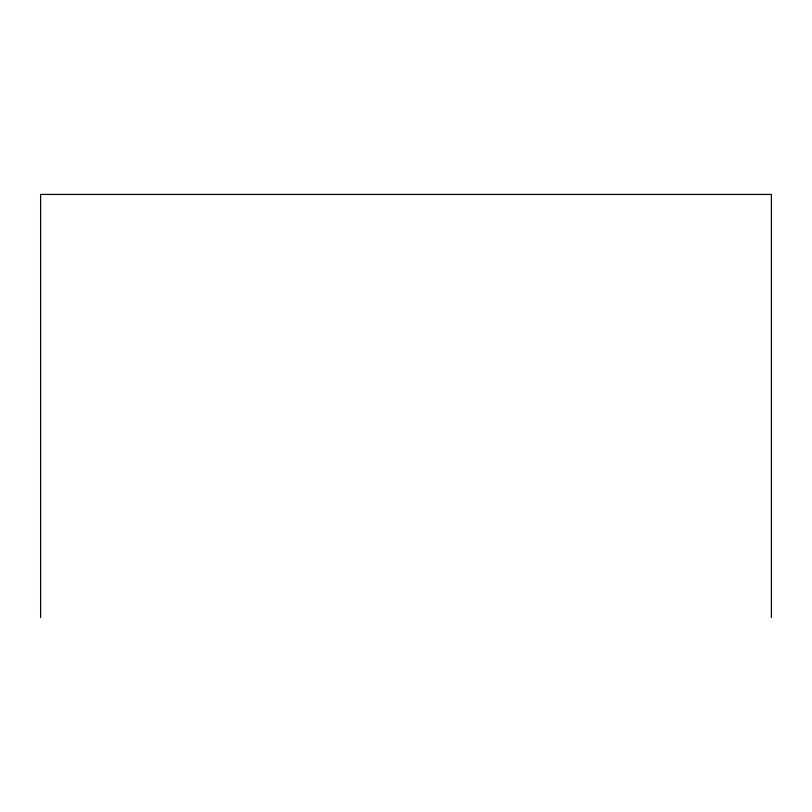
<?xml version="1.0" encoding="UTF-8"?>
<svg xmlns="http://www.w3.org/2000/svg" width="812" height="812" viewBox="0 0 812 812"><rect width="100%" height="100%" fill="white"/><g stroke="black" fill="none" stroke-linecap="round" stroke-linejoin="round"><path stroke-width="1.22" d="M771.4 617.577L771.4 194.423L40.6 194.423L40.6 617.577"/></g></svg>
